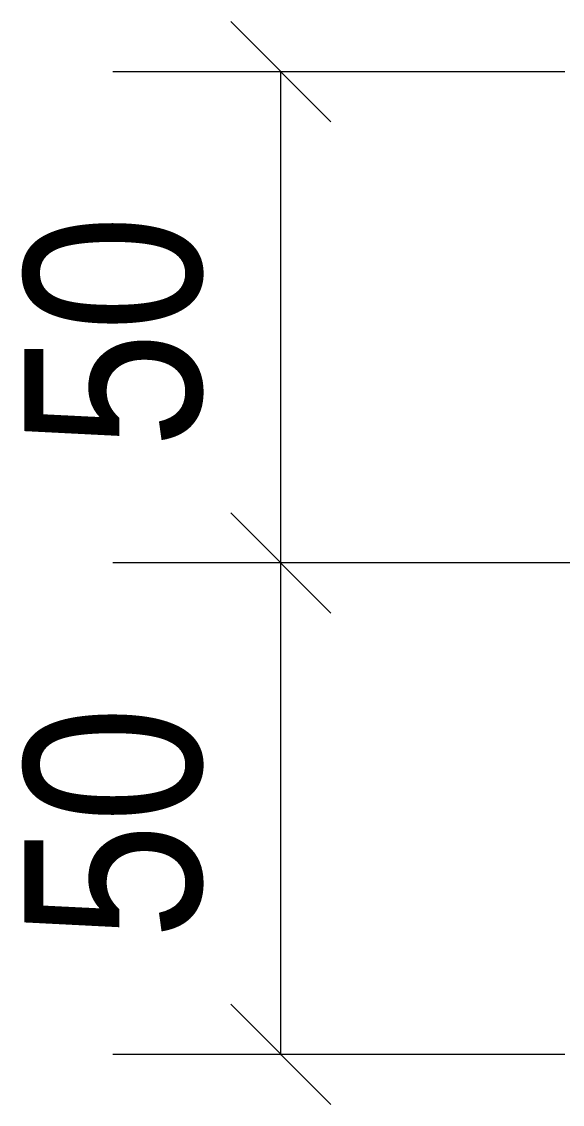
# Model space of a CAD drawing. Header units: millimetres. Extents: x 2 to 825, y 1 to 579.
# Drawn here: x 38.68 to 47.85, y 473.4 to 491.76 of the extents above; entities that cross this region are included whole.
import ezdxf

# ---------------------------------------------------------------- set-up
doc = ezdxf.new("R2010")
doc.units = ezdxf.units.MM
doc.linetypes.add('XKITLINE00', pattern=[0])
doc.layers.add('Dimensions', color=7, linetype='Continuous', lineweight=0)
doc.styles.add('ARIAL', font='ARIAL.TTF')

# ---------------------------------------------------------------- blocks, each defined once
blk = doc.blocks.new('*A178')
at = {"layer": 'Dimensions', "color": 7, "linetype": 'XKITLINE00', "lineweight": 0}
for p, q in [((42.226, 483.43), (43.923, 481.733)), ((61.115, 482.582), (40.224, 482.582)), ((43.074, 474.248), (43.074, 482.582)), ((42.226, 475.097), (43.923, 473.4)), ((47.893, 474.248), (40.224, 474.248))]:
    blk.add_line(p, q, dxfattribs=at)
at = {"layer": 'Dimensions', "color": 3}
for p in [(43.074, 482.582), (43.074, 474.248)]:
    blk.add_point(p, dxfattribs=at)
at = {"layer": 'Dimensions', "color": 3, "style": 'ARIAL', "width": 0.85}
blk.add_text('50', height=3, rotation=90.0002, dxfattribs=at).set_placement((41.724, 476.19))
blk = doc.blocks.new('*A179')
at = {"layer": 'Dimensions', "color": 7, "linetype": 'XKITLINE00', "lineweight": 0}
for p, q in [((42.226, 491.764), (43.923, 490.067)), ((47.893, 490.915), (40.224, 490.915)), ((43.074, 482.582), (43.074, 490.915)), ((42.226, 483.43), (43.923, 481.733)), ((61.115, 482.582), (40.224, 482.582))]:
    blk.add_line(p, q, dxfattribs=at)
at = {"layer": 'Dimensions', "color": 3}
for p in [(43.074, 490.915), (43.074, 482.582)]:
    blk.add_point(p, dxfattribs=at)
at = {"layer": 'Dimensions', "color": 3, "style": 'ARIAL', "width": 0.85}
blk.add_text('50', height=3, rotation=90.0002, dxfattribs=at).set_placement((41.724, 484.523))

msp = doc.modelspace()

# ---------------------------------------------------------------- block references
at = {"lineweight": 0}
for name in ['*A179', '*A178']:
    msp.add_blockref(name, (0, 0), dxfattribs=at)

doc.saveas('drawing.dxf')
